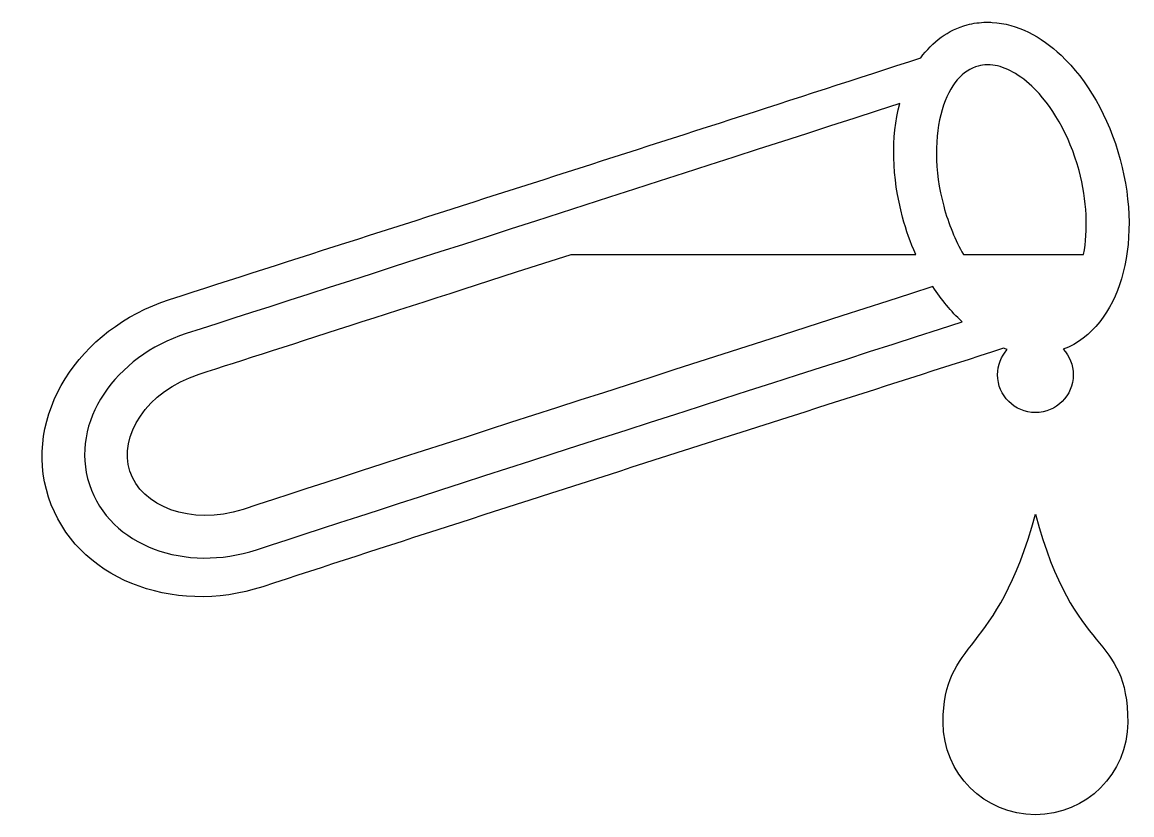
# Model space of a CAD drawing. Header units: centimetres. Extents: x -10.3 to 10.2, y -6.8 to 7.9.
import ezdxf

# ---------------------------------------------------------------- set-up
doc = ezdxf.new("R2010")
doc.units = ezdxf.units.CM
doc.header["$MEASUREMENT"] = 0
doc.layers.add('Layer 1', color=7, linetype='Continuous')

msp = doc.modelspace()

# ---------------------------------------------------------------- linework, layer by layer
at = {"layer": 'Layer 1'}
for points, knots in [([(7.49806, 7.89958), (7.38252, 7.89747), (7.26635, 7.88174), (7.15051, 7.851), (7.15051, 7.851), (6.79335, 7.75612), (6.50534, 7.53423), (6.2886, 7.23999), (6.2886, 7.23999), (1.55621, 5.69837), (-2.93093, 4.27668), (-7.62076, 2.76622), (-7.62076, 2.76622), (-9.29542, 2.22689), (-10.34481, 0.60878), (-9.85592, -0.89329), (-9.85592, -0.89329), (-9.3669, -2.39531), (-7.56443, -3.0977), (-5.89066, -2.54952), (-5.89066, -2.54952), (-5.89066, -2.54952), (-5.89074, -2.5496), (-5.89074, -2.5496), (-5.89074, -2.5496), (-1.27714, -1.03885), (3.15108, 0.36151), (7.81891, 1.86353), (7.81891, 1.86353), (7.84252, 1.85459), (7.86656, 1.84708), (7.89034, 1.83907), (7.89034, 1.83907), (7.77986, 1.71531), (7.71214, 1.5525), (7.71214, 1.37354), (7.71214, 1.37354), (7.71214, 0.98711), (8.02545, 0.67385), (8.41188, 0.67385), (8.41188, 0.67385), (8.79835, 0.67385), (9.1117, 0.98716), (9.1117, 1.37354), (9.1117, 1.37354), (9.1117, 1.55571), (9.04153, 1.721), (8.92755, 1.84548), (8.92755, 1.84548), (9.46519, 2.05063), (9.82796, 2.55668), (10.00431, 3.14839), (10.00431, 3.14839), (10.19605, 3.79175), (10.19423, 4.56751), (9.97968, 5.36137), (9.97968, 5.36137), (9.76513, 6.15531), (9.37554, 6.82755), (8.88584, 7.28895), (8.88584, 7.28895), (8.51847, 7.63498), (8.07356, 7.87045), (7.61342, 7.89743), (7.61342, 7.89743), (7.57505, 7.89962), (7.53659, 7.90038), (7.49805, 7.89971), (7.49805, 7.89971), (7.49805, 7.89971), (7.49806, 7.89958), (7.49806, 7.89958)], [0, 0, 0, 0, 0.05263158, 0.05263158, 0.05263158, 0.05263158, 0.10526316, 0.10526316, 0.10526316, 0.10526316, 0.15789474, 0.15789474, 0.15789474, 0.15789474, 0.21052632, 0.21052632, 0.21052632, 0.21052632, 0.26315789, 0.26315789, 0.26315789, 0.26315789, 0.31578947, 0.31578947, 0.31578947, 0.31578947, 0.36842105, 0.36842105, 0.36842105, 0.36842105, 0.42105263, 0.42105263, 0.42105263, 0.42105263, 0.47368421, 0.47368421, 0.47368421, 0.47368421, 0.52631579, 0.52631579, 0.52631579, 0.52631579, 0.57894737, 0.57894737, 0.57894737, 0.57894737, 0.63157895, 0.63157895, 0.63157895, 0.63157895, 0.68421053, 0.68421053, 0.68421053, 0.68421053, 0.73684211, 0.73684211, 0.73684211, 0.73684211, 0.78947368, 0.78947368, 0.78947368, 0.78947368, 0.84210526, 0.84210526, 0.84210526, 0.84210526, 0.89473684, 0.89473684, 0.89473684, 0.89473684, 1, 1, 1, 1]), ([(7.51901, 7.11188), (7.5382, 7.11218), (7.55755, 7.11167), (7.57708, 7.1104), (7.57708, 7.1104), (7.81183, 7.0953), (8.07542, 6.96956), (8.34538, 6.71529), (8.34538, 6.71529), (8.70528, 6.37626), (9.03862, 5.8228), (9.21893, 5.15567), (9.21893, 5.15567), (9.37166, 4.59062), (9.3876, 4.04256), (9.30377, 3.6017), (9.30377, 3.6017), (9.30377, 3.6017), (7.07802, 3.60169), (7.07802, 3.60169), (7.07802, 3.60169), (6.92972, 3.86343), (6.80342, 4.16472), (6.71445, 4.49388), (6.71445, 4.49388), (6.53414, 5.16106), (6.54384, 5.80505), (6.68426, 6.27615), (6.68426, 6.27615), (6.82468, 6.74725), (7.06892, 7.01396), (7.35283, 7.08936), (7.35283, 7.08936), (7.40605, 7.10353), (7.46154, 7.11116), (7.51897, 7.11196), (7.51897, 7.11196), (7.51897, 7.11196), (7.51901, 7.11188), (7.51901, 7.11188)], [0, 0, 0, 0, 0.09090909, 0.09090909, 0.09090909, 0.09090909, 0.18181818, 0.18181818, 0.18181818, 0.18181818, 0.27272727, 0.27272727, 0.27272727, 0.27272727, 0.36363636, 0.36363636, 0.36363636, 0.36363636, 0.45454545, 0.45454545, 0.45454545, 0.45454545, 0.54545455, 0.54545455, 0.54545455, 0.54545455, 0.63636364, 0.63636364, 0.63636364, 0.63636364, 0.72727273, 0.72727273, 0.72727273, 0.72727273, 0.81818182, 0.81818182, 0.81818182, 0.81818182, 1, 1, 1, 1]), ([(5.89917, 6.39321), (5.7383, 5.77191), (5.75091, 5.03823), (5.95357, 4.28818), (5.95357, 4.28818), (6.01868, 4.04753), (6.09998, 3.8183), (6.19511, 3.60253), (6.19511, 3.60253), (6.19511, 3.60253), (-0.18153, 3.60254), (-0.18153, 3.60254), (-0.18153, 3.60254), (-2.89736, 2.72789), (-5.48862, 1.89444), (-7.06967, 1.38493), (-7.06967, 1.38493), (-8.04965, 1.06926), (-8.56043, 0.22923), (-8.35183, -0.41113), (-8.35183, -0.41113), (-8.14327, -1.05158), (-7.23092, -1.4372), (-6.25397, -1.11744), (-6.25397, -1.11744), (-3.43335, -0.19438), (2.13788, 1.59776), (6.51542, 3.00671), (6.51542, 3.00671), (6.67397, 2.76184), (6.85268, 2.54425), (7.04758, 2.36057), (7.04758, 2.36057), (7.05036, 2.35804), (7.05327, 2.35559), (7.05601, 2.35298), (7.05601, 2.35298), (2.6336, 0.92968), (-3.1343, -0.92516), (-6.00889, -1.86593), (-6.00889, -1.86593), (-7.3088, -2.2914), (-8.72552, -1.80968), (-9.10166, -0.65487), (-9.10166, -0.65487), (-9.4778, 0.4999), (-8.61239, 1.71581), (-7.31214, 2.13475), (-7.31214, 2.13475), (-4.4424, 3.05949), (1.46723, 4.95984), (5.89917, 6.39321)], [0, 0, 0, 0, 0.07142857, 0.07142857, 0.07142857, 0.07142857, 0.14285714, 0.14285714, 0.14285714, 0.14285714, 0.21428571, 0.21428571, 0.21428571, 0.21428571, 0.28571429, 0.28571429, 0.28571429, 0.28571429, 0.35714286, 0.35714286, 0.35714286, 0.35714286, 0.42857143, 0.42857143, 0.42857143, 0.42857143, 0.5, 0.5, 0.5, 0.5, 0.57142857, 0.57142857, 0.57142857, 0.57142857, 0.64285714, 0.64285714, 0.64285714, 0.64285714, 0.71428571, 0.71428571, 0.71428571, 0.71428571, 0.78571429, 0.78571429, 0.78571429, 0.78571429, 0.85714286, 0.85714286, 0.85714286, 0.85714286, 1, 1, 1, 1]), ([(8.41154, -1.20567), (7.69688, -3.873), (6.70344, -3.50264), (6.70344, -5.06404), (6.70344, -5.06404), (6.70344, -6.00692), (7.46862, -6.77218), (8.41154, -6.77218), (8.41154, -6.77218), (9.35442, -6.77218), (10.11964, -6.00696), (10.11964, -5.06404), (10.11964, -5.06404), (10.11964, -3.37859), (9.13898, -3.92044), (8.41154, -1.20567)], [0, 0, 0, 0, 0.2, 0.2, 0.2, 0.2, 0.4, 0.4, 0.4, 0.4, 0.6, 0.6, 0.6, 0.6, 1, 1, 1, 1])]:
    msp.add_open_spline(points, degree=3, knots=knots, dxfattribs=at)

doc.saveas('drawing.dxf')
